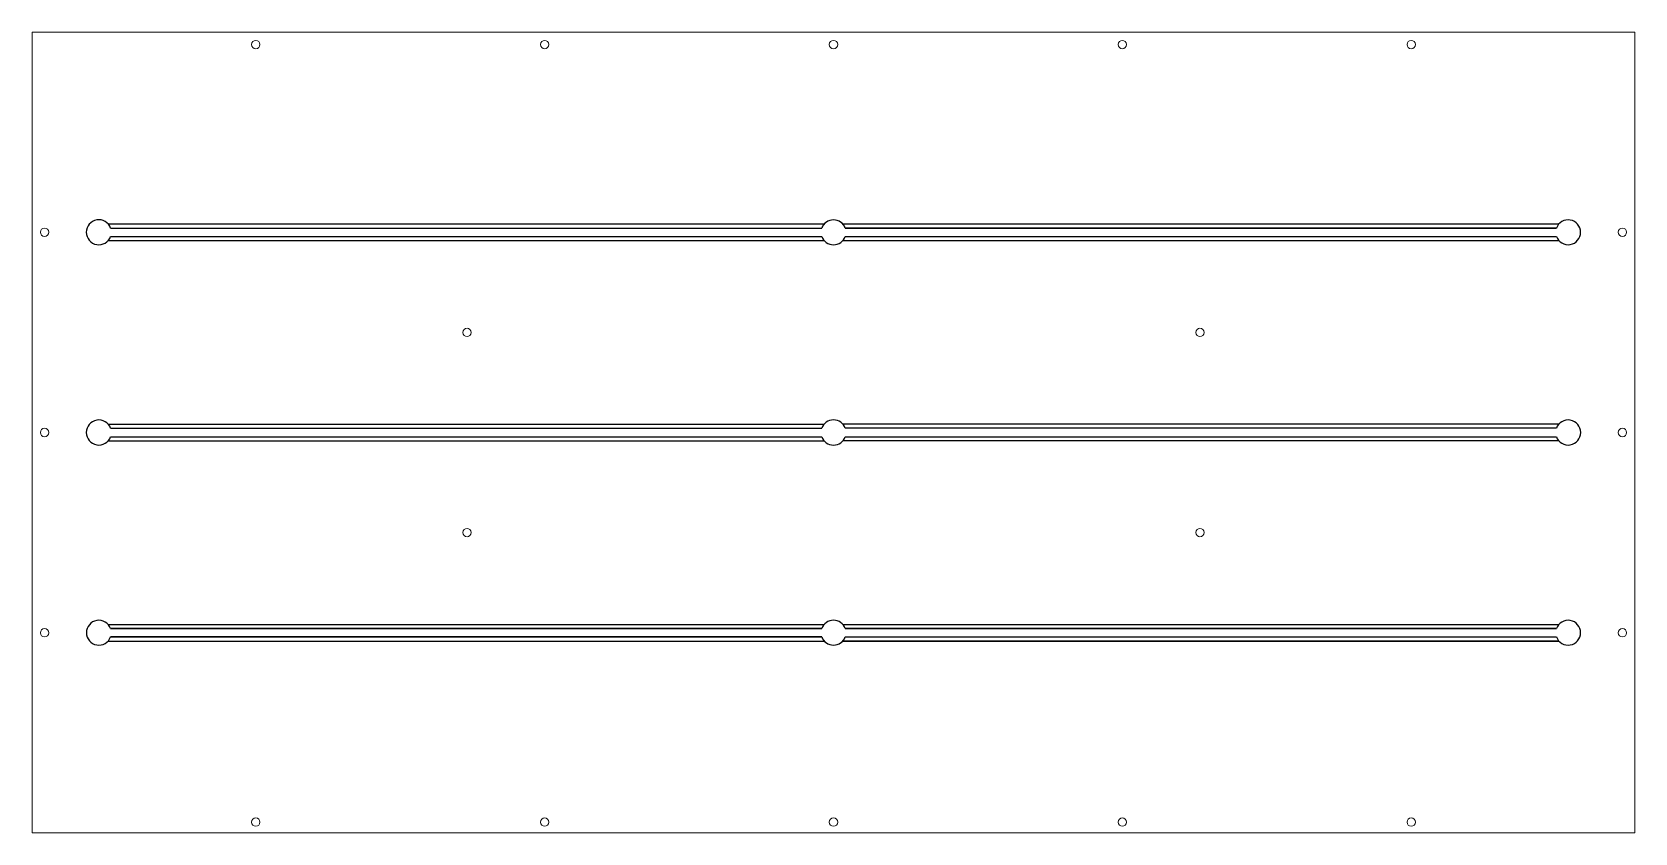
# Model space of a CAD drawing. Header units: inches. Extents: x 0 to 48, y 0 to 24.
import ezdxf

# ---------------------------------------------------------------- set-up
doc = ezdxf.new("R2010")
doc.units = ezdxf.units.IN
doc.layers.add('Cuts', color=7, linetype='CONTINUOUS')
doc.layers.add('Holes', color=7, linetype='CONTINUOUS', lineweight=0)
doc.layers.add('Outline', color=7, linetype='CONTINUOUS', lineweight=0)

msp = doc.modelspace()

# ---------------------------------------------------------------- linework, layer by layer
at = {"layer": 'Cuts'}
for p, q in [((0, 24), (0, 24)), ((48, 24), (48, 24)), ((2.277, 18.25), (23.723, 18.25)), ((2.277, 18.25), (23.723, 18.25)), ((24.277, 18.25), (45.723, 18.25)), ((24.277, 18.25), (45.723, 18.25)), ((2.351, 18.125), (23.649, 18.125)), ((2.351, 18.125), (23.649, 18.125)), ((2.351, 17.875), (23.649, 17.875)), ((2.351, 17.875), (23.649, 17.875)), ((24.351, 18.125), (45.649, 18.125)), ((45.649, 18.125), (24.351, 18.125)), ((24.351, 17.875), (45.649, 17.875)), ((24.351, 17.875), (45.649, 17.875)), ((2.277, 17.75), (23.723, 17.75)), ((2.277, 17.75), (23.723, 17.75)), ((24.277, 17.75), (45.723, 17.75)), ((24.277, 17.75), (45.723, 17.75)), ((2.28, 12.25), (23.72, 12.25)), ((2.354, 12.125), (23.646, 12.125)), ((45.533, 12.25), (24.28, 12.25)), ((45.72, 12.25), (24.28, 12.25)), ((45.433, 12.125), (24.354, 12.125)), ((45.646, 12.125), (24.354, 12.125)), ((2.28, 11.75), (23.72, 11.75)), ((2.354, 11.875), (23.646, 11.875)), ((2.467, 11.75), (23.72, 11.75)), ((2.567, 11.875), (23.646, 11.875)), ((45.533, 11.75), (24.28, 11.75)), ((45.72, 11.75), (24.28, 11.75)), ((24.354, 11.875), (45.433, 11.875)), ((24.354, 11.875), (45.646, 11.875)), ((2.277, 6.25), (23.723, 6.25)), ((2.277, 6.25), (23.723, 6.25)), ((24.277, 6.25), (45.723, 6.25)), ((24.277, 6.25), (45.723, 6.25)), ((23.649, 6.125), (2.351, 6.125)), ((2.351, 6.125), (23.649, 6.125)), ((2.351, 5.875), (23.649, 5.875)), ((23.649, 5.875), (2.351, 5.875)), ((45.649, 6.125), (24.351, 6.125)), ((24.351, 6.125), (45.649, 6.125)), ((24.351, 5.875), (45.649, 5.875)), ((24.351, 5.875), (45.649, 5.875)), ((2.277, 5.75), (23.723, 5.75)), ((2.277, 5.75), (23.723, 5.75)), ((24.277, 5.75), (45.723, 5.75)), ((45.723, 5.75), (24.277, 5.75))]:
    msp.add_line(p, q, dxfattribs=at)
for centre, radius, start, end in [((2, 18), 0.375, 19.6203, 340.3797), ((24, 18), 0.372, 19.6203, 160.3797), ((46, 18), 0.372, 199.6203, 160.3797), ((24, 18), 0.375, 199.6203, 340.3797), ((2, 12), 0.375, 19.4712, 340.5288), ((24, 12), 0.375, 19.4712, 160.5288), ((46, 12), 0.375, 199.4712, 160.5288), ((24, 12), 0.375, 199.4712, 340.5288), ((2, 6), 0.372, 19.6203, 340.3797), ((24, 6), 0.372, 19.6203, 160.3797), ((46, 6), 0.372, 199.6203, 160.3797), ((24, 6), 0.372, 199.6203, 340.3797)]:
    msp.add_arc(centre, radius, start, end, dxfattribs=at)
at = {"layer": 'Holes'}
for centre in [(6.7, 23.625), (15.35, 23.625), (24, 23.625), (32.65, 23.625), (41.3, 23.625), (0.375, 18), (47.625, 18), (13.025, 15), (34.975, 15), (0.375, 12), (47.625, 12), (47.625, 12), (13.025, 9), (34.975, 9), (0.375, 6), (47.625, 6), (6.7, 0.325), (15.35, 0.325), (24, 0.325), (32.65, 0.325), (32.65, 0.325), (41.3, 0.325)]:
    msp.add_circle(centre, 0.125, dxfattribs=at)
at = {"layer": 'Outline'}
for p, q in [((48, 24), (0, 24)), ((0, 24), (0, 0)), ((48, 0), (48, 24)), ((0, 0), (48, 0))]:
    msp.add_line(p, q, dxfattribs=at)

doc.saveas('drawing.dxf')
